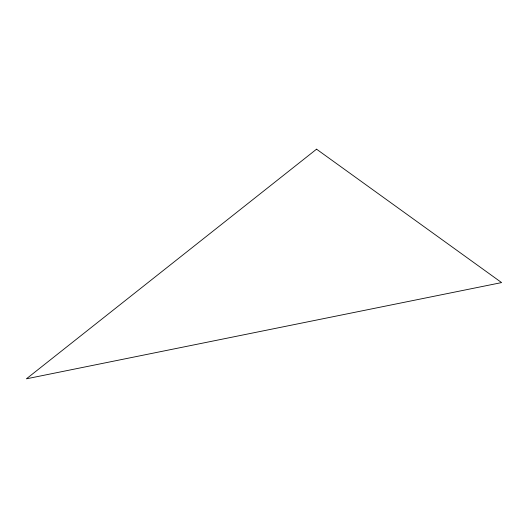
<?xml version="1.0" encoding="UTF-8"?>
<svg xmlns="http://www.w3.org/2000/svg" width="528" height="528" viewBox="0 0 528 528"><rect width="100%" height="100%" fill="white"/><g stroke="black" fill="none" stroke-linecap="round" stroke-linejoin="round"><path stroke-width="0.79" d="M316.556 149.18L26.4 378.82L501.6 282.586L316.556 149.18"/></g></svg>
